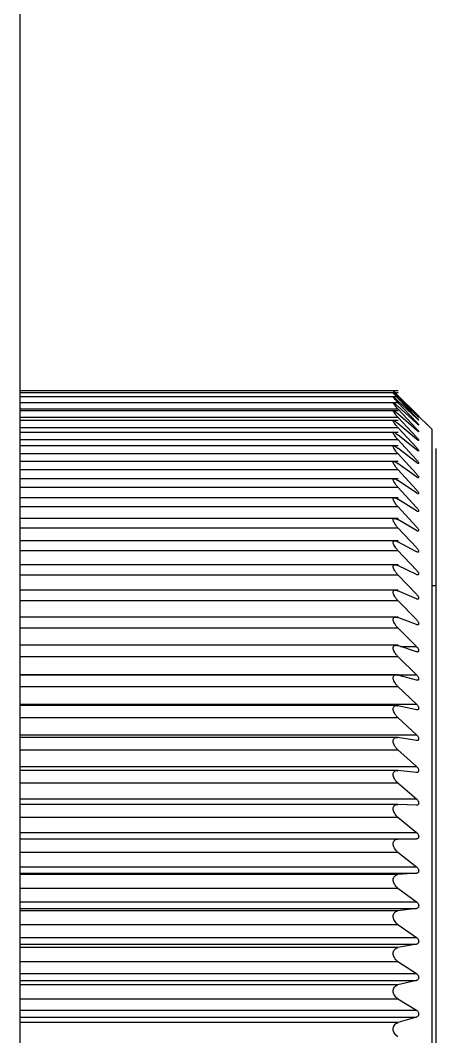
# Model space of a CAD drawing. Header units: millimetres. Extents: x 0 to 279, y 0 to 216.
# Drawn here: x 221.932 to 222.828, y 194.246 to 196.438 of the extents above; entities that cross this region are included whole.
import ezdxf

# ---------------------------------------------------------------- set-up
doc = ezdxf.new("R2010")
doc.units = ezdxf.units.MM

msp = doc.modelspace()

# ---------------------------------------------------------------- linework, layer by layer
at = {"color": 7, "linetype": 'Continuous', "lineweight": 25}
for p, q in [((221.9322, 183.2544), (221.9322, 202.0477)), ((222.7473, 195.6389), (221.9322, 195.6389)), ((222.7473, 195.6346), (221.9322, 195.6346)), ((222.7473, 195.626), (221.9322, 195.626)), ((222.7865, 195.5893), (222.7464, 195.6292)), ((222.7464, 195.6292), (222.7865, 195.5893)), ((222.7464, 195.6283), (222.7865, 195.5876)), ((222.7865, 195.5868), (222.7464, 195.6256)), ((222.7464, 195.6232), (222.7865, 195.5817)), ((222.7474, 195.6346), (222.7473, 195.6346)), ((222.7473, 195.6132), (221.9322, 195.6132)), ((222.7865, 195.5801), (222.7464, 195.6178)), ((222.7464, 195.6138), (222.7865, 195.5716)), ((222.7865, 195.5692), (222.7464, 195.6057)), ((222.7464, 195.6002), (222.7865, 195.5573)), ((222.7473, 195.5961), (221.9322, 195.5961)), ((222.7865, 195.5542), (222.7464, 195.5894)), ((222.7464, 195.5822), (222.7865, 195.539)), ((222.8197, 195.5561), (222.7853, 195.5905)), ((222.7914, 195.5844), (222.7918, 195.5844)), ((222.7473, 195.5749), (221.9322, 195.5749)), ((222.7865, 195.5351), (222.7464, 195.5689)), ((222.7464, 195.5602), (222.7865, 195.5166)), ((222.8197, 195.5561), (222.8197, 194.0561)), ((222.7473, 195.5495), (221.9322, 195.5495)), ((222.7865, 195.5119), (222.7464, 195.5442)), ((222.7464, 195.5339), (222.7865, 195.4901)), ((222.7473, 195.5202), (221.9322, 195.5202)), ((222.7865, 195.4847), (222.7464, 195.5154)), ((222.7464, 195.5037), (222.7865, 195.4598)), ((222.7473, 195.4868), (221.9322, 195.4868)), ((222.7865, 195.4536), (222.7464, 195.4826)), ((222.7464, 195.4694), (222.7865, 195.4256)), ((222.7473, 195.4496), (221.9322, 195.4496)), ((222.7865, 195.4187), (222.7464, 195.446)), ((222.7464, 195.4313), (222.7865, 195.3876)), ((222.7473, 195.4085), (221.9322, 195.4085)), ((222.7865, 195.3801), (222.7464, 195.4055)), ((222.7464, 195.3895), (222.7865, 195.346)), ((222.7473, 195.3639), (221.9322, 195.3639)), ((222.7865, 195.3378), (222.7464, 195.3613)), ((222.7464, 195.3439), (222.7865, 195.3009)), ((222.7473, 195.3157), (221.9322, 195.3157)), ((222.7865, 195.292), (222.7464, 195.3135)), ((222.7464, 195.2949), (222.7865, 195.2524)), ((222.7473, 195.264), (221.9322, 195.264)), ((222.7865, 195.2428), (222.7464, 195.2623)), ((222.7464, 195.2424), (222.7865, 195.2005)), ((222.7473, 195.2092), (221.9322, 195.2092)), ((222.7865, 195.1904), (222.7464, 195.2078)), ((222.8281, 195.2186), (222.8197, 195.2186)), ((222.7464, 195.1867), (222.7865, 195.1456)), ((222.7473, 195.1512), (221.9322, 195.1512)), ((222.7865, 195.1348), (222.7464, 195.1501)), ((222.7464, 195.1279), (222.7865, 195.0876)), ((222.7473, 195.0902), (221.9322, 195.0902)), ((222.7865, 195.0764), (222.7464, 195.0895)), ((222.7464, 195.0661), (222.7865, 195.0268)), ((222.7473, 195.0265), (221.9322, 195.0265)), ((222.7865, 195.0151), (222.7464, 195.0259)), ((222.7464, 195.0016), (222.7865, 194.9634)), ((222.7473, 194.9601), (221.9322, 194.9601)), ((222.7865, 194.9511), (222.7464, 194.9598)), ((222.7464, 194.9345), (222.7865, 194.8975)), ((222.7473, 194.8913), (221.9322, 194.8913)), ((222.7865, 194.8848), (222.7464, 194.8911)), ((222.7464, 194.865), (222.7865, 194.8292)), ((222.7473, 194.8203), (221.9322, 194.8203)), ((222.7865, 194.8161), (222.7464, 194.8202)), ((222.7464, 194.7933), (222.7865, 194.7589)), ((222.7464, 194.7472), (221.9322, 194.7472)), ((222.7865, 194.7454), (222.7464, 194.7472)), ((222.7464, 194.7195), (222.7865, 194.6866)), ((222.7464, 194.6723), (221.9322, 194.6723)), ((222.7865, 194.6728), (222.7464, 194.6723)), ((222.7464, 194.644), (222.7865, 194.6126)), ((222.7865, 194.5985), (222.7464, 194.5957)), ((222.7464, 194.5668), (222.7865, 194.5371)), ((222.7865, 194.5227), (222.7464, 194.5176)), ((222.7464, 194.4882), (222.7865, 194.4602)), ((222.7865, 194.4456), (222.7464, 194.4382)), ((222.7464, 194.4084), (222.7865, 194.3823)), ((222.7865, 194.3674), (222.7464, 194.3578)), ((222.7464, 194.3277), (222.7865, 194.3034)), ((222.7865, 194.2884), (222.7464, 194.2766))]:
    msp.add_line(p, q, dxfattribs=at)
at = {"color": 8, "linetype": 'Continuous', "lineweight": 25}
for p, q in [((221.9322, 195.6138), (222.7464, 195.6138)), ((221.9322, 195.6002), (222.7464, 195.6002)), ((221.9322, 195.5822), (222.7464, 195.5822)), ((221.9322, 195.5602), (222.7464, 195.5602)), ((221.9322, 195.5339), (222.7464, 195.5339)), ((221.9322, 195.5037), (222.7464, 195.5037)), ((221.9322, 195.4694), (222.7464, 195.4694)), ((221.9322, 195.4313), (222.7464, 195.4313)), ((221.9322, 195.3895), (222.7464, 195.3895)), ((221.9322, 195.3439), (222.7464, 195.3439)), ((221.9322, 195.2949), (222.7464, 195.2949)), ((221.9322, 195.2424), (222.7464, 195.2424)), ((221.9322, 195.1867), (222.7464, 195.1867)), ((221.9322, 195.1279), (222.7464, 195.1279)), ((222.7521, 195.0876), (222.7865, 195.0876)), ((221.9322, 195.0661), (222.7464, 195.0661)), ((221.9322, 195.0268), (222.7865, 195.0268)), ((221.9322, 195.0016), (222.7464, 195.0016)), ((221.9322, 194.9634), (222.7865, 194.9634)), ((221.9322, 194.9345), (222.7464, 194.9345)), ((221.9322, 194.8975), (222.7865, 194.8975)), ((221.9322, 194.865), (222.7464, 194.865)), ((221.9322, 194.8292), (222.7865, 194.8292)), ((221.9322, 194.7933), (222.7464, 194.7933)), ((221.9322, 194.7589), (222.7865, 194.7589)), ((221.9322, 194.7195), (222.7464, 194.7195)), ((221.9322, 194.6866), (222.7865, 194.6866)), ((221.9322, 194.6728), (222.7865, 194.6728)), ((221.9322, 194.644), (222.7464, 194.644)), ((221.9322, 194.6126), (222.7865, 194.6126)), ((221.9322, 194.5985), (222.7865, 194.5985)), ((222.7464, 194.5957), (221.9322, 194.5957)), ((221.9322, 194.5668), (222.7464, 194.5668)), ((221.9322, 194.5371), (222.7865, 194.5371)), ((221.9322, 194.5227), (222.7865, 194.5227)), ((222.7464, 194.5176), (221.9322, 194.5176)), ((221.9322, 194.4882), (222.7464, 194.4882)), ((221.9322, 194.4602), (222.7865, 194.4602)), ((221.9322, 194.4456), (222.7865, 194.4456)), ((222.7464, 194.4382), (221.9322, 194.4382)), ((221.9322, 194.4084), (222.7464, 194.4084)), ((221.9322, 194.3823), (222.7865, 194.3823)), ((221.9322, 194.3674), (222.7865, 194.3674)), ((222.7464, 194.3578), (221.9322, 194.3578)), ((221.9322, 194.3277), (222.7464, 194.3277)), ((221.9322, 194.3034), (222.7865, 194.3034)), ((221.9322, 194.2884), (222.7865, 194.2884)), ((222.7464, 194.2766), (221.9322, 194.2766))]:
    msp.add_line(p, q, dxfattribs=at)
at = {"color": 7, "linetype": 'Continuous', "lineweight": 25}
for points, knots in [([(222.7464, 195.6283), (222.7449, 195.6299), (222.7421, 195.6328), (222.7389, 195.6362), (222.7369, 195.6383), (222.7362, 195.6391), (222.7369, 195.6385), (222.7389, 195.6367), (222.7421, 195.6335), (222.7449, 195.6307), (222.7464, 195.6292)], [0, 0, 0, 0, 0.154616, 0.287094, 0.400562, 0.499962, 0.600673, 0.713632, 0.845714, 1, 1, 1, 1]), ([(222.7464, 195.6232), (222.7449, 195.6248), (222.7421, 195.6278), (222.7389, 195.6314), (222.7369, 195.6337), (222.7362, 195.6347), (222.7369, 195.6344), (222.7389, 195.6328), (222.7421, 195.6298), (222.7449, 195.6271), (222.7464, 195.6256)], [0, 0, 0, 0, 0.154592, 0.287049, 0.4005, 0.499884, 0.603631, 0.715368, 0.8465, 1, 1, 1, 1]), ([(222.7464, 195.6138), (222.7449, 195.6155), (222.7421, 195.6185), (222.7389, 195.6223), (222.7369, 195.6248), (222.7362, 195.6261), (222.7369, 195.626), (222.739, 195.6246), (222.7422, 195.6218), (222.7449, 195.6192), (222.7464, 195.6178)], [0, 0, 0, 0, 0.154571, 0.28701, 0.400445, 0.499816, 0.606904, 0.717301, 0.847378, 1, 1, 1, 1]), ([(222.7464, 195.6002), (222.7449, 195.6018), (222.7421, 195.6049), (222.7389, 195.6089), (222.7369, 195.6116), (222.7363, 195.6129), (222.7365, 195.6132), (222.7373, 195.6131), (222.739, 195.6121), (222.7422, 195.6096), (222.745, 195.6071), (222.7464, 195.6057)], [0, 0, 0, 0, 0.154465, 0.286814, 0.400171, 0.499474, 0.560439, 0.610791, 0.719688, 0.848508, 1, 1, 1, 1]), ([(222.7464, 195.5822), (222.7449, 195.5839), (222.7421, 195.5871), (222.7389, 195.5912), (222.7369, 195.5941), (222.7363, 195.5956), (222.7365, 195.5961), (222.7373, 195.5961), (222.7391, 195.5953), (222.7422, 195.593), (222.745, 195.5907), (222.7464, 195.5894)], [0, 0, 0, 0, 0.154448, 0.286781, 0.400126, 0.499418, 0.560232, 0.614748, 0.722216, 0.849755, 1, 1, 1, 1]), ([(222.7865, 195.5893), (222.7872, 195.5885), (222.7886, 195.5872), (222.7902, 195.5856), (222.7912, 195.5846), (222.7915, 195.5843), (222.7912, 195.5846), (222.7902, 195.5856), (222.7886, 195.5872), (222.7872, 195.5885), (222.7865, 195.5893)], [0, 0, 0, 0, 0.149554, 0.286742, 0.39793, 0.499998, 0.60209, 0.713222, 0.850456, 1, 1, 1, 1]), ([(222.7865, 195.5876), (222.7872, 195.5868), (222.7886, 195.5854), (222.7902, 195.5838), (222.7912, 195.5827), (222.7915, 195.5822), (222.7912, 195.5824), (222.7902, 195.5833), (222.7886, 195.5847), (222.7872, 195.5861), (222.7865, 195.5868)], [0, 0, 0, 0, 0.149554, 0.286742, 0.39793, 0.499998, 0.60209, 0.713222, 0.850456, 1, 1, 1, 1]), ([(222.7865, 195.5817), (222.7872, 195.5809), (222.7886, 195.5795), (222.7902, 195.5777), (222.7912, 195.5765), (222.7915, 195.5759), (222.7912, 195.576), (222.7902, 195.5768), (222.7886, 195.5781), (222.7872, 195.5794), (222.7865, 195.5801)], [0, 0, 0, 0, 0.149554, 0.286742, 0.39793, 0.499998, 0.60209, 0.713222, 0.850456, 1, 1, 1, 1]), ([(222.7464, 195.5602), (222.7449, 195.5619), (222.7421, 195.565), (222.7389, 195.5693), (222.7369, 195.5725), (222.7363, 195.5742), (222.7365, 195.5748), (222.7373, 195.575), (222.7391, 195.5743), (222.7423, 195.5723), (222.745, 195.5701), (222.7464, 195.5689)], [0, 0, 0, 0, 0.154432, 0.286753, 0.400086, 0.499368, 0.560001, 0.61907, 0.724943, 0.85108, 1, 1, 1, 1]), ([(222.7865, 195.5716), (222.7872, 195.5708), (222.7886, 195.5693), (222.7902, 195.5675), (222.7912, 195.5662), (222.7915, 195.5655), (222.7912, 195.5654), (222.7902, 195.5661), (222.7886, 195.5673), (222.7872, 195.5686), (222.7865, 195.5692)], [0, 0, 0, 0, 0.149554, 0.286742, 0.39793, 0.499998, 0.60209, 0.713222, 0.850456, 1, 1, 1, 1]), ([(222.7865, 195.5573), (222.7872, 195.5566), (222.7886, 195.555), (222.7902, 195.5531), (222.7912, 195.5517), (222.7915, 195.5509), (222.7912, 195.5507), (222.7902, 195.5513), (222.7886, 195.5524), (222.7872, 195.5536), (222.7865, 195.5542)], [0, 0, 0, 0, 0.149554, 0.286742, 0.39793, 0.499998, 0.60209, 0.713222, 0.850456, 1, 1, 1, 1]), ([(222.7464, 195.5339), (222.7449, 195.5357), (222.7421, 195.5389), (222.7389, 195.5433), (222.7369, 195.5466), (222.7363, 195.5485), (222.7365, 195.5494), (222.7373, 195.5497), (222.7392, 195.5492), (222.7423, 195.5474), (222.745, 195.5453), (222.7464, 195.5442)], [0, 0, 0, 0, 0.154421, 0.286733, 0.400058, 0.499333, 0.559634, 0.622016, 0.72777, 0.852419, 1, 1, 1, 1]), ([(222.7865, 195.539), (222.7872, 195.5382), (222.7886, 195.5367), (222.7902, 195.5347), (222.7912, 195.5331), (222.7915, 195.5322), (222.7912, 195.5319), (222.7902, 195.5323), (222.7886, 195.5333), (222.7872, 195.5345), (222.7865, 195.5351)], [0, 0, 0, 0, 0.149554, 0.286742, 0.39793, 0.499998, 0.60209, 0.713222, 0.850456, 1, 1, 1, 1]), ([(222.7464, 195.5037), (222.7449, 195.5054), (222.7421, 195.5086), (222.7389, 195.5132), (222.7369, 195.5167), (222.7363, 195.5188), (222.7365, 195.5198), (222.7373, 195.5203), (222.7392, 195.52), (222.7424, 195.5184), (222.745, 195.5165), (222.7464, 195.5154)], [0, 0, 0, 0, 0.154416, 0.286723, 0.400045, 0.499316, 0.559264, 0.621462, 0.730846, 0.85383, 1, 1, 1, 1]), ([(222.7865, 195.5166), (222.7872, 195.5158), (222.7886, 195.5142), (222.7902, 195.5121), (222.7912, 195.5105), (222.7915, 195.5095), (222.7912, 195.5091), (222.7902, 195.5094), (222.7886, 195.5103), (222.7872, 195.5113), (222.7865, 195.5119)], [0, 0, 0, 0, 0.149554, 0.286742, 0.39793, 0.499998, 0.60209, 0.713222, 0.850456, 1, 1, 1, 1]), ([(222.8281, 195.5144), (222.8281, 195.4949), (222.8281, 195.465), (222.8281, 195.2831), (222.8281, 195.0949), (222.8281, 194.8613), (222.8281, 194.5217), (222.8281, 194.0561), (222.8281, 193.5904), (222.8281, 193.2509), (222.8281, 193.0173), (222.8281, 192.829), (222.8281, 192.6472), (222.8281, 192.6172), (222.8281, 192.5977)], [0, 0, 0, 0, 0.119728, 0.18418, 0.25, 0.31582, 0.380272, 0.5, 0.619728, 0.68418, 0.75, 0.81582, 0.880272, 1, 1, 1, 1]), ([(222.7865, 195.4901), (222.7872, 195.4893), (222.7886, 195.4878), (222.7902, 195.4856), (222.7912, 195.4839), (222.7915, 195.4828), (222.7912, 195.4823), (222.7902, 195.4824), (222.7886, 195.4832), (222.7872, 195.4842), (222.7865, 195.4847)], [0, 0, 0, 0, 0.149554, 0.286742, 0.39793, 0.499998, 0.60209, 0.713222, 0.850456, 1, 1, 1, 1]), ([(222.7464, 195.4694), (222.7449, 195.4712), (222.7421, 195.4744), (222.7389, 195.4791), (222.7369, 195.4828), (222.7363, 195.485), (222.7365, 195.4862), (222.7374, 195.4869), (222.7392, 195.4868), (222.7424, 195.4854), (222.745, 195.4836), (222.7464, 195.4826)], [0, 0, 0, 0, 0.154413, 0.286717, 0.400036, 0.499305, 0.559016, 0.620873, 0.73439, 0.855626, 1, 1, 1, 1]), ([(222.7464, 195.4313), (222.7449, 195.4331), (222.7421, 195.4363), (222.7389, 195.4411), (222.7369, 195.4449), (222.7363, 195.4474), (222.7365, 195.4487), (222.7374, 195.4496), (222.7393, 195.4496), (222.7425, 195.4485), (222.745, 195.4468), (222.7464, 195.446)], [0, 0, 0, 0, 0.154414, 0.286719, 0.400039, 0.499309, 0.558602, 0.620022, 0.738077, 0.857568, 1, 1, 1, 1]), ([(222.7865, 195.4598), (222.7872, 195.459), (222.7886, 195.4574), (222.7902, 195.4552), (222.7912, 195.4534), (222.7915, 195.4522), (222.7912, 195.4515), (222.7902, 195.4516), (222.7886, 195.4522), (222.7872, 195.4531), (222.7865, 195.4536)], [0, 0, 0, 0, 0.1495539, 0.2867417, 0.39793, 0.4999982, 0.6020898, 0.7132224, 0.8504561, 1, 1, 1, 1]), ([(222.7865, 195.4256), (222.7872, 195.4248), (222.7886, 195.4232), (222.7902, 195.4209), (222.7912, 195.4191), (222.7915, 195.4177), (222.7912, 195.417), (222.7902, 195.4169), (222.7886, 195.4174), (222.7872, 195.4183), (222.7865, 195.4187)], [0, 0, 0, 0, 0.149554, 0.286742, 0.39793, 0.499998, 0.60209, 0.713222, 0.850456, 1, 1, 1, 1]), ([(222.7464, 195.3895), (222.7449, 195.3912), (222.7421, 195.3944), (222.7389, 195.3993), (222.7369, 195.4033), (222.7363, 195.4059), (222.7365, 195.4074), (222.7374, 195.4084), (222.7393, 195.4087), (222.7425, 195.4078), (222.7451, 195.4063), (222.7464, 195.4055)], [0, 0, 0, 0, 0.154418, 0.286727, 0.400049, 0.499322, 0.558051, 0.618994, 0.741866, 0.859454, 1, 1, 1, 1]), ([(222.7865, 195.3876), (222.7872, 195.3868), (222.7886, 195.3853), (222.7902, 195.3829), (222.7912, 195.381), (222.7915, 195.3796), (222.7912, 195.3787), (222.7902, 195.3785), (222.7886, 195.3788), (222.7872, 195.3796), (222.7865, 195.3801)], [0, 0, 0, 0, 0.149554, 0.286742, 0.39793, 0.499998, 0.60209, 0.713222, 0.850456, 1, 1, 1, 1]), ([(222.7464, 195.3439), (222.7449, 195.3457), (222.7421, 195.3489), (222.7389, 195.3538), (222.7369, 195.3579), (222.7363, 195.3607), (222.7365, 195.3623), (222.7374, 195.3636), (222.7393, 195.3641), (222.7426, 195.3634), (222.7451, 195.362), (222.7464, 195.3613)], [0, 0, 0, 0, 0.154425, 0.286739, 0.400067, 0.499344, 0.557383, 0.61773, 0.745713, 0.861272, 1, 1, 1, 1]), ([(222.7865, 195.346), (222.7872, 195.3452), (222.7886, 195.3437), (222.7902, 195.3413), (222.7912, 195.3393), (222.7915, 195.3378), (222.7912, 195.3368), (222.7902, 195.3364), (222.7886, 195.3367), (222.7872, 195.3374), (222.7865, 195.3378)], [0, 0, 0, 0, 0.149554, 0.286742, 0.39793, 0.499998, 0.60209, 0.713222, 0.850456, 1, 1, 1, 1]), ([(222.7464, 195.2949), (222.7449, 195.2966), (222.7421, 195.2998), (222.7389, 195.3048), (222.7369, 195.309), (222.7363, 195.3119), (222.7365, 195.3137), (222.7374, 195.3152), (222.7393, 195.3159), (222.7426, 195.3154), (222.7451, 195.3142), (222.7464, 195.3135)], [0, 0, 0, 0, 0.154431, 0.286751, 0.400084, 0.499365, 0.556661, 0.616367, 0.746977, 0.863093, 1, 1, 1, 1]), ([(222.7865, 195.3009), (222.7872, 195.3001), (222.7886, 195.2985), (222.7902, 195.2961), (222.7912, 195.2941), (222.7915, 195.2924), (222.7912, 195.2913), (222.7902, 195.2909), (222.7886, 195.291), (222.7872, 195.2917), (222.7865, 195.292)], [0, 0, 0, 0, 0.149554, 0.286742, 0.39793, 0.499998, 0.60209, 0.713222, 0.850456, 1, 1, 1, 1]), ([(222.7464, 195.2424), (222.7449, 195.2441), (222.7421, 195.2473), (222.7389, 195.2524), (222.7369, 195.2567), (222.7363, 195.2597), (222.7365, 195.2616), (222.7373, 195.2633), (222.7393, 195.2642), (222.7426, 195.264), (222.7451, 195.2629), (222.7464, 195.2623)], [0, 0, 0, 0, 0.154434, 0.286757, 0.400092, 0.499375, 0.555867, 0.614812, 0.743891, 0.864905, 1, 1, 1, 1]), ([(222.7865, 195.2524), (222.7872, 195.2515), (222.7886, 195.25), (222.7902, 195.2476), (222.7912, 195.2454), (222.7915, 195.2437), (222.7912, 195.2425), (222.7902, 195.2419), (222.7886, 195.2419), (222.7872, 195.2425), (222.7865, 195.2428)], [0, 0, 0, 0, 0.149554, 0.286742, 0.39793, 0.499998, 0.60209, 0.713222, 0.850456, 1, 1, 1, 1]), ([(222.7464, 195.1867), (222.7449, 195.1884), (222.7421, 195.1915), (222.7389, 195.1966), (222.7369, 195.2011), (222.7363, 195.2042), (222.7365, 195.2062), (222.7373, 195.208), (222.7393, 195.2092), (222.7426, 195.2092), (222.7451, 195.2083), (222.7464, 195.2078)], [0, 0, 0, 0, 0.154438, 0.286764, 0.400101, 0.499386, 0.555049, 0.613161, 0.740422, 0.866765, 1, 1, 1, 1]), ([(222.7865, 195.2005), (222.7872, 195.1997), (222.7886, 195.1982), (222.7902, 195.1957), (222.7912, 195.1935), (222.7915, 195.1918), (222.7912, 195.1905), (222.7902, 195.1898), (222.7886, 195.1896), (222.7872, 195.1901), (222.7865, 195.1904)], [0, 0, 0, 0, 0.149554, 0.286742, 0.39793, 0.499998, 0.60209, 0.713222, 0.850456, 1, 1, 1, 1]), ([(222.7464, 195.1279), (222.7449, 195.1295), (222.7421, 195.1326), (222.7389, 195.1378), (222.7369, 195.1423), (222.7363, 195.1456), (222.7365, 195.1477), (222.7373, 195.1496), (222.7392, 195.1511), (222.7425, 195.1514), (222.7451, 195.1505), (222.7464, 195.1501)], [0, 0, 0, 0, 0.154444, 0.286775, 0.400117, 0.499406, 0.554198, 0.611418, 0.736694, 0.868699, 1, 1, 1, 1]), ([(222.7865, 195.1456), (222.7872, 195.1448), (222.7886, 195.1433), (222.7902, 195.1408), (222.7912, 195.1386), (222.7915, 195.1367), (222.7912, 195.1353), (222.7902, 195.1345), (222.7886, 195.1342), (222.7872, 195.1346), (222.7865, 195.1348)], [0, 0, 0, 0, 0.149554, 0.286742, 0.39793, 0.499998, 0.60209, 0.713222, 0.850456, 1, 1, 1, 1]), ([(222.7464, 195.0661), (222.7449, 195.0678), (222.7421, 195.0708), (222.7389, 195.0759), (222.7369, 195.0805), (222.7363, 195.0839), (222.7365, 195.0861), (222.7373, 195.0882), (222.7392, 195.0899), (222.7425, 195.0905), (222.7452, 195.0898), (222.7464, 195.0895)], [0, 0, 0, 0, 0.154453, 0.286792, 0.40014, 0.499436, 0.55331, 0.609629, 0.733006, 0.870393, 1, 1, 1, 1]), ([(222.7865, 195.0876), (222.7872, 195.0868), (222.7886, 195.0853), (222.7902, 195.0829), (222.7912, 195.0806), (222.7915, 195.0787), (222.7912, 195.0772), (222.7902, 195.0762), (222.7886, 195.0758), (222.7872, 195.0762), (222.7865, 195.0764)], [0, 0, 0, 0, 0.149554, 0.286742, 0.39793, 0.499998, 0.60209, 0.713222, 0.850456, 1, 1, 1, 1]), ([(222.7464, 195.0016), (222.7449, 195.0032), (222.7421, 195.0062), (222.7389, 195.0113), (222.7369, 195.016), (222.7361, 195.0202), (222.7369, 195.0236), (222.7392, 195.0259), (222.7425, 195.0267), (222.7452, 195.0262), (222.7464, 195.0259)], [0, 0, 0, 0, 0.154549, 0.286969, 0.400388, 0.499744, 0.607598, 0.729187, 0.870473, 1, 1, 1, 1]), ([(222.7865, 195.0268), (222.7872, 195.0261), (222.7886, 195.0246), (222.7902, 195.0221), (222.7912, 195.0198), (222.7915, 195.0178), (222.7912, 195.0162), (222.7902, 195.0152), (222.7886, 195.0146), (222.7872, 195.0149), (222.7865, 195.0151)], [0, 0, 0, 0, 0.149554, 0.286742, 0.39793, 0.499998, 0.60209, 0.713222, 0.850456, 1, 1, 1, 1]), ([(222.7865, 194.9634), (222.7872, 194.9626), (222.7886, 194.9612), (222.7902, 194.9587), (222.7912, 194.9564), (222.7915, 194.9543), (222.7912, 194.9527), (222.7902, 194.9515), (222.7886, 194.9508), (222.7872, 194.951), (222.7865, 194.9511)], [0, 0, 0, 0, 0.149554, 0.286742, 0.39793, 0.499998, 0.60209, 0.713222, 0.850456, 1, 1, 1, 1]), ([(222.7464, 194.9345), (222.7449, 194.9361), (222.7421, 194.9389), (222.7389, 194.9441), (222.7369, 194.9488), (222.7362, 194.9531), (222.7369, 194.9567), (222.7391, 194.9592), (222.7424, 194.9604), (222.7451, 194.96), (222.7464, 194.9598)], [0, 0, 0, 0, 0.154558, 0.286986, 0.400411, 0.499774, 0.605886, 0.725801, 0.865246, 1, 1, 1, 1]), ([(222.7464, 194.865), (222.7449, 194.8665), (222.7421, 194.8693), (222.7389, 194.8744), (222.7369, 194.8792), (222.7362, 194.8835), (222.7369, 194.8873), (222.7391, 194.89), (222.7423, 194.8915), (222.7451, 194.8913), (222.7464, 194.8911)], [0, 0, 0, 0, 0.154571, 0.28701, 0.400444, 0.499815, 0.604161, 0.722376, 0.859968, 1, 1, 1, 1]), ([(222.7865, 194.8975), (222.7872, 194.8967), (222.7886, 194.8953), (222.7902, 194.8929), (222.7912, 194.8905), (222.7915, 194.8884), (222.7912, 194.8867), (222.7902, 194.8854), (222.7886, 194.8846), (222.7872, 194.8847), (222.7865, 194.8848)], [0, 0, 0, 0, 0.149554, 0.286742, 0.39793, 0.499998, 0.60209, 0.713222, 0.850456, 1, 1, 1, 1]), ([(222.7464, 194.7933), (222.7449, 194.7947), (222.7421, 194.7974), (222.7389, 194.8025), (222.7369, 194.8073), (222.7362, 194.8117), (222.7369, 194.8156), (222.739, 194.8185), (222.7422, 194.8203), (222.745, 194.8202), (222.7464, 194.8202)], [0, 0, 0, 0, 0.154588, 0.287042, 0.40049, 0.499872, 0.602416, 0.718907, 0.85464, 1, 1, 1, 1]), ([(222.7865, 194.8292), (222.7872, 194.8285), (222.7886, 194.8272), (222.7902, 194.8247), (222.7912, 194.8223), (222.7915, 194.8202), (222.7912, 194.8184), (222.7902, 194.817), (222.7886, 194.8161), (222.7872, 194.8161), (222.7865, 194.8161)], [0, 0, 0, 0, 0.149554, 0.286742, 0.39793, 0.499998, 0.60209, 0.713222, 0.850456, 1, 1, 1, 1]), ([(222.7464, 194.7195), (222.7449, 194.7209), (222.7421, 194.7235), (222.7389, 194.7285), (222.7369, 194.7333), (222.7362, 194.7378), (222.7369, 194.7418), (222.7389, 194.7449), (222.7422, 194.747), (222.745, 194.7471), (222.7464, 194.7472)], [0, 0, 0, 0, 0.154609, 0.287081, 0.400544, 0.499939, 0.600724, 0.715536, 0.849473, 1, 1, 1, 1]), ([(222.7865, 194.7589), (222.7872, 194.7582), (222.7886, 194.7569), (222.7902, 194.7545), (222.7912, 194.7521), (222.7915, 194.7499), (222.7912, 194.748), (222.7902, 194.7465), (222.7886, 194.7455), (222.7872, 194.7454), (222.7865, 194.7454)], [0, 0, 0, 0, 0.149554, 0.286742, 0.39793, 0.499998, 0.60209, 0.713222, 0.850456, 1, 1, 1, 1]), ([(222.7865, 194.6866), (222.7872, 194.6859), (222.7886, 194.6847), (222.7902, 194.6823), (222.7912, 194.6799), (222.7915, 194.6777), (222.7912, 194.6757), (222.7902, 194.6741), (222.7886, 194.673), (222.7872, 194.6728), (222.7865, 194.6728)], [0, 0, 0, 0, 0.149554, 0.286742, 0.39793, 0.499998, 0.60209, 0.713222, 0.850456, 1, 1, 1, 1]), ([(222.7464, 194.644), (222.7449, 194.6453), (222.7421, 194.6478), (222.7389, 194.6527), (222.7369, 194.6575), (222.7362, 194.6621), (222.7369, 194.6661), (222.7389, 194.6694), (222.7421, 194.6718), (222.7449, 194.6721), (222.7464, 194.6723)], [0, 0, 0, 0, 0.154627, 0.287114, 0.40059, 0.499997, 0.599382, 0.712849, 0.845346, 1, 1, 1, 1]), ([(222.7865, 194.6126), (222.7872, 194.612), (222.7886, 194.6108), (222.7902, 194.6084), (222.7912, 194.606), (222.7915, 194.6037), (222.7912, 194.6017), (222.7902, 194.6), (222.7886, 194.5988), (222.7872, 194.5986), (222.7865, 194.5985)], [0, 0, 0, 0, 0.149554, 0.286742, 0.39793, 0.499998, 0.60209, 0.713222, 0.850456, 1, 1, 1, 1]), ([(222.7464, 194.5668), (222.7449, 194.5681), (222.7421, 194.5705), (222.7389, 194.5753), (222.7369, 194.5801), (222.7362, 194.5847), (222.7369, 194.5888), (222.7389, 194.5923), (222.7421, 194.5949), (222.7449, 194.5954), (222.7464, 194.5957)], [0, 0, 0, 0, 0.154627, 0.287114, 0.40059, 0.499997, 0.599382, 0.712849, 0.845346, 1, 1, 1, 1]), ([(222.7865, 194.5371), (222.7872, 194.5365), (222.7886, 194.5353), (222.7902, 194.533), (222.7912, 194.5306), (222.7915, 194.5283), (222.7912, 194.5262), (222.7902, 194.5245), (222.7886, 194.5231), (222.7872, 194.5228), (222.7865, 194.5227)], [0, 0, 0, 0, 0.149554, 0.286742, 0.39793, 0.499998, 0.60209, 0.713222, 0.850456, 1, 1, 1, 1]), ([(222.7464, 194.4882), (222.7449, 194.4894), (222.7421, 194.4917), (222.7389, 194.4964), (222.7369, 194.5012), (222.7362, 194.5058), (222.7369, 194.5101), (222.7389, 194.5138), (222.7421, 194.5166), (222.7449, 194.5172), (222.7464, 194.5176)], [0, 0, 0, 0, 0.154627, 0.287114, 0.40059, 0.499997, 0.599382, 0.712849, 0.845346, 1, 1, 1, 1]), ([(222.7865, 194.4602), (222.7872, 194.4596), (222.7886, 194.4585), (222.7902, 194.4563), (222.7912, 194.4539), (222.7915, 194.4516), (222.7912, 194.4495), (222.7902, 194.4476), (222.7886, 194.4462), (222.7872, 194.4458), (222.7865, 194.4456)], [0, 0, 0, 0, 0.149554, 0.286742, 0.39793, 0.499998, 0.60209, 0.713222, 0.850456, 1, 1, 1, 1]), ([(222.7464, 194.4084), (222.7449, 194.4096), (222.7421, 194.4117), (222.7389, 194.4163), (222.7369, 194.4211), (222.7362, 194.4257), (222.7369, 194.4301), (222.7389, 194.4339), (222.7421, 194.437), (222.7449, 194.4378), (222.7464, 194.4382)], [0, 0, 0, 0, 0.154627, 0.287114, 0.40059, 0.499997, 0.599382, 0.712849, 0.845346, 1, 1, 1, 1]), ([(222.7865, 194.3823), (222.7872, 194.3817), (222.7886, 194.3807), (222.7902, 194.3785), (222.7912, 194.3761), (222.7915, 194.3738), (222.7912, 194.3716), (222.7902, 194.3697), (222.7886, 194.3681), (222.7872, 194.3677), (222.7865, 194.3674)], [0, 0, 0, 0, 0.149554, 0.286742, 0.39793, 0.499998, 0.60209, 0.713222, 0.850456, 1, 1, 1, 1]), ([(222.7464, 194.3277), (222.7449, 194.3288), (222.7421, 194.3308), (222.7389, 194.3353), (222.7369, 194.34), (222.7362, 194.3447), (222.7369, 194.3491), (222.7389, 194.3531), (222.7421, 194.3563), (222.7449, 194.3573), (222.7464, 194.3578)], [0, 0, 0, 0, 0.154627, 0.287114, 0.40059, 0.499997, 0.599382, 0.712849, 0.845346, 1, 1, 1, 1]), ([(222.7865, 194.3034), (222.7872, 194.3029), (222.7886, 194.3019), (222.7902, 194.2998), (222.7912, 194.2975), (222.7915, 194.2951), (222.7912, 194.2929), (222.7902, 194.2909), (222.7886, 194.2893), (222.7872, 194.2887), (222.7865, 194.2884)], [0, 0, 0, 0, 0.149554, 0.286742, 0.39793, 0.499998, 0.60209, 0.713222, 0.850456, 1, 1, 1, 1]), ([(222.7464, 194.2462), (222.7449, 194.2472), (222.7421, 194.2491), (222.7389, 194.2535), (222.7369, 194.2581), (222.7362, 194.2628), (222.7369, 194.2673), (222.7389, 194.2714), (222.7421, 194.2749), (222.7449, 194.276), (222.7464, 194.2766)], [0, 0, 0, 0, 0.154627, 0.287114, 0.40059, 0.499997, 0.599382, 0.712849, 0.845346, 1, 1, 1, 1])]:
    msp.add_open_spline(points, degree=3, knots=knots, dxfattribs=at)

doc.saveas('drawing.dxf')
